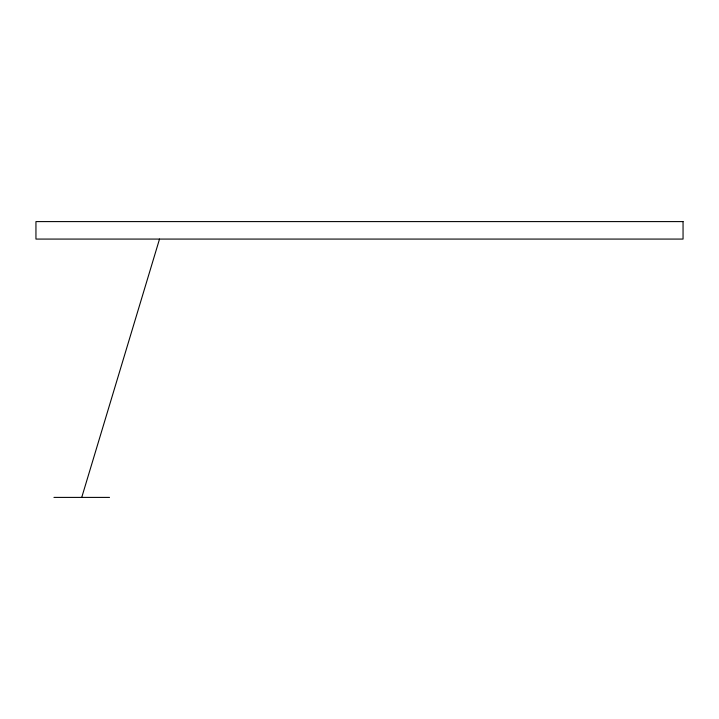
<?xml version="1.0" encoding="UTF-8"?>
<svg xmlns="http://www.w3.org/2000/svg" width="719" height="719" viewBox="0 0 719 719"><rect width="100%" height="100%" fill="white"/><g stroke="black" fill="none" stroke-linecap="round" stroke-linejoin="round"><path stroke-width="1.08" d="M81.732 497.404L159.519 239.076M53.943 497.404L109.522 497.404M683.05 221.596L35.95 221.596L35.95 239.076L683.05 239.076L683.05 221.596"/></g></svg>
